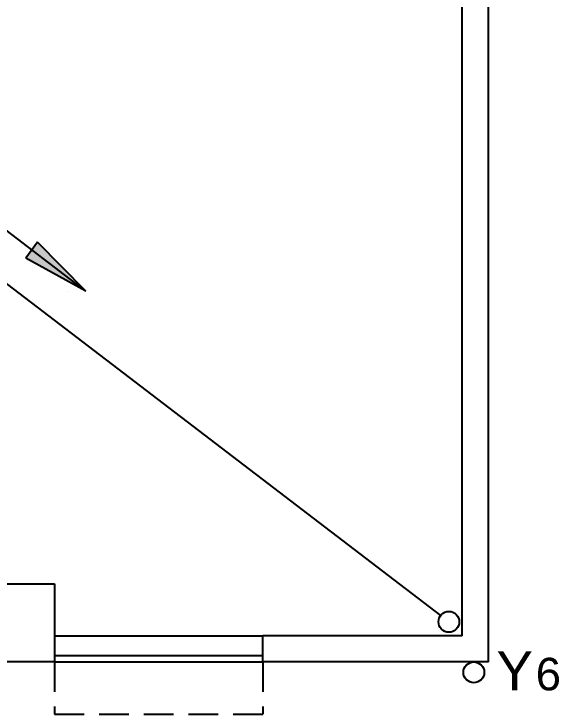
# Model space of a CAD drawing. Header units: metres. Extents: x 0 to 132, y -109 to 310.
# Drawn here: x 51.48 to 55.66, y 249.52 to 254.9 of the extents above; entities that cross this region are included whole.
import ezdxf

# ---------------------------------------------------------------- set-up
doc = ezdxf.new("R2010")
doc.units = ezdxf.units.M
doc.header["$LTSCALE"] = 0.036
doc.linetypes.add('HIDDEN', pattern=[9.525, 6.35, -3.175])
doc.layers.add('arxitek doma', color=254, linetype='Continuous')
doc.styles.add('COMU-N', font='arial.ttf')

msp = doc.modelspace()

# ---------------------------------------------------------------- hatches: boundary and pattern name
at = {"layer": 'arxitek doma'}
h = msp.add_hatch(color=256, dxfattribs=at)
h.paths.add_polyline_path([(51.6142, 253.089), (51.6572, 253.1473), (52.0297, 252.7715), (52.0292, 252.7718)])
h.paths.add_polyline_path([(52.0291, 252.7718), (52.0291, 252.7718), (51.5671, 253.0251), (51.6142, 253.089)])

# ---------------------------------------------------------------- linework, layer by layer
for p, q in [((55.1182, 249.9236), (55.1182, 261.1236)), ((54.9182, 250.1236), (54.9182, 260.9236)), ((40.9941, 260.795), (54.7518, 250.2801)), ((52.0292, 252.7718), (49.8046, 254.4722)), ((51.6572, 253.1473), (51.5671, 253.0251)), ((52.0292, 252.772), (51.6572, 253.1473)), ((52.0292, 252.7718), (51.5671, 253.0251)), ((51.886, 252.7659), (51.886, 252.7659)), ((51.3882, 250.5236), (51.7882, 250.5236)), ((51.7882, 250.5236), (51.7882, 249.9236)), ((51.7882, 250.1236), (53.3882, 250.1236)), ((53.3882, 249.9236), (53.3882, 250.1236)), ((54.9182, 250.1236), (53.3882, 250.1236)), ((51.7882, 249.9736), (53.3882, 249.9736)), ((51.7882, 249.9236), (51.3882, 249.9236)), ((51.7882, 249.9236), (53.3882, 249.9236)), ((55.1182, 249.9236), (53.3882, 249.9236))]:
    msp.add_line(p, q, dxfattribs=at)
at = {"layer": 'arxitek doma', "linetype": 'HIDDEN'}
for p, q in [((51.7882, 249.9236), (51.7882, 249.5236)), ((53.3882, 249.9236), (53.3882, 249.5236)), ((51.7882, 249.5236), (53.3882, 249.5236))]:
    msp.add_line(p, q, dxfattribs=at)
at = {"layer": 'arxitek doma'}
for centre in [(54.8154, 250.2315), (55.0067, 249.8436)]:
    msp.add_circle(centre, 0.08, dxfattribs=at)

# ---------------------------------------------------------------- texts
at = {"layer": 'arxitek doma', "style": 'COMU-N'}
for s, height, p in [('Υ', 0.3, (55.1807, 249.7052)), ('6', 0.25, (55.4814, 249.7052))]:
    msp.add_text(s, height=height, dxfattribs=at).set_placement(p)

doc.saveas('drawing.dxf')
